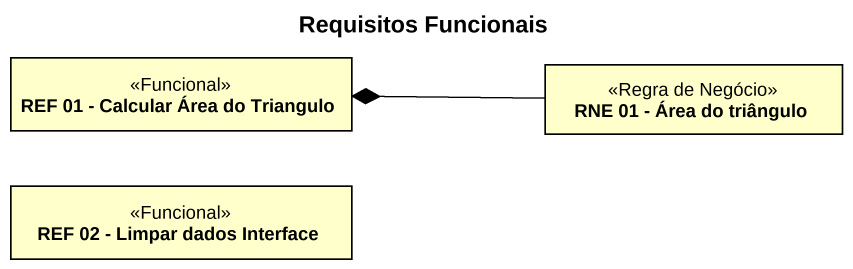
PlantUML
@startuml
title Requisitos Funcionais
hide circle
hide empty members
class "REF 01 - Calcular Área do Triangulo" as REF_01_Calcular_Área_do <<Funcional>>
class "RNE 01 - Área do triângulo" as RNE_01_Área_do_triângulo <<Regra de Negócio>>
class "REF 02 - Limpar dados Interface" as REF_02_Limpar_dados <<Funcional>>
RNE_01_Área_do_triângulo -left-* REF_01_Calcular_Área_do
@enduml
